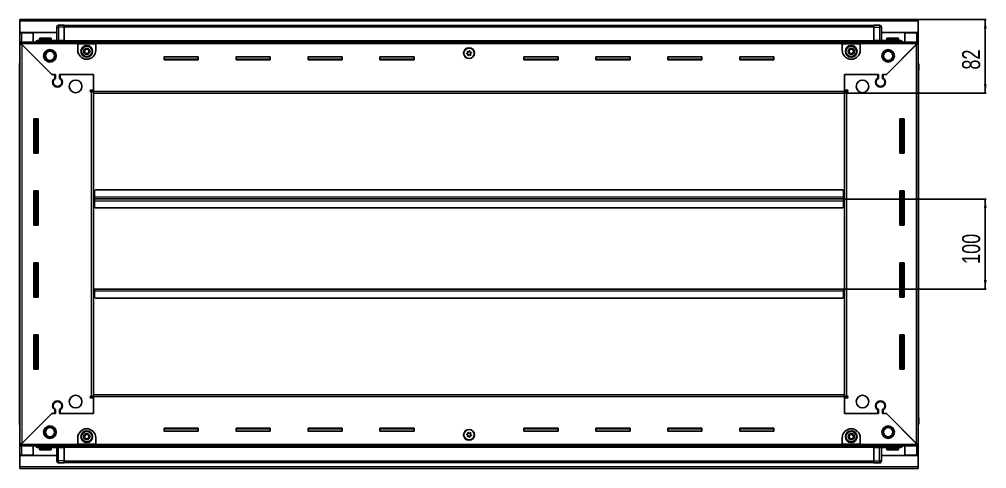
# Model space of a CAD drawing. Header units: millimetres. Extents: x 1415 to 4918, y -265 to 1617.
# Drawn here: x 3842 to 4918, y 927 to 1426 of the extents above; entities that cross this region are included whole.
import ezdxf

# ---------------------------------------------------------------- set-up
doc = ezdxf.new("R2010")
doc.units = ezdxf.units.MM
doc.layers.add('FORMAT', color=7, linetype='Continuous')
doc.styles.add('SLDTEXTSTYLE0', font='TXT', dxfattribs={"width": 0.75})
doc.dimstyles.new('SLDDIMSTYLE0', dxfattribs={"dimtxt": 20, "dimasz": 10, "dimexe": 0, "dimexo": 0.0625, "dimgap": 5, "dimtad": 2, "dimdec": 1, "dimrnd": 1e-09, "dimzin": 12, "dimdsep": 46, "dimtxsty": 'SLDTEXTSTYLE0', "dimsah": 1, "dimcen": 0.09, "dimadec": 0, "dimazin": 3, "dimtfac": 1, "dimtofl": 0, "dimtmove": 0, "dimatfit": 3, "dimfxl": 0, "dimfrac": 2, "dimtolj": 1, "dimtzin": 12, "dimarcsym": 0})

# ---------------------------------------------------------------- blocks, each defined once
blk = doc.blocks.new('_D_6')
at = {"layer": 'FORMAT'}
for p, q in [((4841.7, 1425.8), (4917.2, 1425.8)), ((4916.2, 1425.8), (4916.2, 1343.8)), ((4759.7, 1343.8), (4917.2, 1343.8))]:
    blk.add_line(p, q, dxfattribs=at)
for points in [[(4916.2, 1425.8), (4914.6, 1415.8), (4917.7, 1415.8)], [(4916.2, 1343.8), (4917.7, 1353.8), (4914.6, 1353.8)]]:
    blk.add_solid(points, dxfattribs=at)
at = {"layer": 'FORMAT', "insert": (4890.4, 1370), "char_height": 20, "attachment_point": 1, "rotation": 90, "style": 'SLDTEXTSTYLE0'}
blk.add_mtext('82', dxfattribs=at)
blk = doc.blocks.new('_D_7')
at = {"layer": 'FORMAT'}
for p, q in [((4758.7, 1226.3), (4917.2, 1226.3)), ((4916.2, 1226.3), (4916.2, 1126.3)), ((4758.7, 1126.3), (4917.2, 1126.3))]:
    blk.add_line(p, q, dxfattribs=at)
for points in [[(4916.2, 1226.3), (4914.6, 1216.3), (4917.7, 1216.3)], [(4916.2, 1126.3), (4917.7, 1136.3), (4914.6, 1136.3)]]:
    blk.add_solid(points, dxfattribs=at)
at = {"layer": 'FORMAT', "insert": (4890.4, 1154.2), "char_height": 20, "attachment_point": 1, "rotation": 90, "style": 'SLDTEXTSTYLE0'}
blk.add_mtext('100', dxfattribs=at)

msp = doc.modelspace()

# ---------------------------------------------------------------- linework, layer by layer
at = {"color": 7, "linetype": 'Continuous', "lineweight": 25}
for p, q in [((3842.65, 1423.72), (3842.65, 1425.82)), ((3842.65, 1425.82), (4841.65, 1425.82)), ((3842.65, 1411.32), (3842.65, 1423.72)), ((4841.65, 1425.82), (4841.65, 1423.72)), ((4841.65, 1423.72), (4841.65, 1411.32)), ((3883.65, 1411.32), (3842.65, 1411.32)), ((3842.65, 1410.82), (3842.65, 1411.32)), ((3842.65, 1410.82), (3844.75, 1410.82)), ((3842.65, 1400.57), (3842.65, 1410.82)), ((3844.15, 1410.82), (3844.15, 1411.32)), ((3857.65, 1410.82), (3844.75, 1410.82)), ((3857.65, 1400.57), (3857.65, 1410.82)), ((3883.65, 1402.32), (3883.65, 1417.32)), ((3884.33, 1418.82), (3884.33, 1418.82)), ((3885.65, 1419.32), (3892.15, 1419.32)), ((3885.65, 1419.32), (3892.15, 1419.32)), ((3892.15, 1419.32), (3892.15, 1419.32)), ((3892.15, 1419.32), (3892.15, 1419.32)), ((3892.15, 1419.32), (3892.15, 1417.32)), ((4792.15, 1419.17), (3892.15, 1419.17)), ((3892.15, 1402.32), (3892.15, 1417.32)), ((4792.15, 1419.32), (4792.15, 1419.32)), ((4798.65, 1419.32), (4792.15, 1419.32)), ((4798.65, 1419.32), (4792.15, 1419.32)), ((4792.15, 1419.32), (4792.15, 1417.32)), ((4792.15, 1402.32), (4792.15, 1417.32)), ((4800.65, 1417.32), (4800.65, 1417.32)), ((4800.65, 1402.32), (4800.65, 1417.32)), ((4841.65, 1411.32), (4800.65, 1411.32)), ((4826.65, 1400.57), (4826.65, 1410.82)), ((4826.65, 1410.82), (4839.55, 1410.82)), ((4839.55, 1410.82), (4841.65, 1410.82)), ((4840.15, 1410.82), (4840.15, 1411.32)), ((4841.65, 1410.82), (4841.65, 1411.32)), ((4841.65, 1410.82), (4841.65, 1400.57)), ((3842.65, 1399.07), (3842.65, 1400.57)), ((3842.65, 1400.57), (3843.65, 1400.57)), ((3842.65, 1398.57), (3842.65, 1399.07)), ((3842.65, 1399.07), (3843.65, 1399.07)), ((3842.65, 954.07), (3842.65, 1398.57)), ((3844.15, 1398.57), (3842.65, 1398.57)), ((3843.65, 1399.07), (3843.65, 1400.57)), ((3843.65, 1400.57), (3907.15, 1400.57)), ((3844.25, 1398.47), (3878.15, 1364.57)), ((3863.15, 1402.32), (3892.15, 1402.32)), ((3864.65, 1404.22), (3864.65, 1402.32)), ((3865.45, 1405.02), (3876.85, 1405.02)), ((3877.65, 1402.32), (3877.65, 1404.22)), ((3892.07, 1400.57), (3892.15, 1402.29)), ((3892.15, 1402.32), (3892.15, 1401.82)), ((3892.15, 1401.17), (4792.15, 1401.17)), ((3907.15, 1398.47), (3907.15, 1400.57)), ((3907.15, 1400.57), (3927.15, 1400.57)), ((3907.15, 1399.07), (3927.15, 1399.07)), ((3907.15, 1391.57), (3907.15, 1398.47)), ((3927.15, 1400.57), (4757.15, 1400.57)), ((3927.15, 1400.57), (3927.15, 1398.47)), ((3927.15, 1398.47), (3927.15, 1391.57)), ((4757.15, 1398.47), (4757.15, 1400.57)), ((4757.15, 1400.57), (4777.15, 1400.57)), ((4757.15, 1399.07), (4777.15, 1399.07)), ((4757.15, 1391.57), (4757.15, 1398.47)), ((4777.15, 1400.57), (4777.15, 1398.47)), ((4777.15, 1400.57), (4840.65, 1400.57)), ((4777.15, 1398.47), (4777.15, 1391.57)), ((4821.15, 1402.32), (4792.15, 1402.32)), ((4792.15, 1402.32), (4792.15, 1401.82)), ((4792.15, 1402.29), (4792.22, 1400.57)), ((4806.15, 1364.57), (4840.05, 1398.47)), ((4806.65, 1404.22), (4806.65, 1402.32)), ((4807.45, 1405.02), (4818.85, 1405.02)), ((4819.65, 1402.32), (4819.65, 1404.22)), ((4840.15, 1398.57), (4841.65, 1398.57)), ((4840.65, 1399.07), (4840.65, 1400.57)), ((4840.65, 1400.57), (4841.65, 1400.57)), ((4840.65, 1399.07), (4841.65, 1399.07)), ((4841.65, 1399.07), (4841.65, 1400.57)), ((4841.65, 1399.07), (4841.65, 1398.57)), ((4841.65, 1398.57), (4841.65, 954.07)), ((3878.85, 1363.87), (3844.75, 1397.97)), ((4839.55, 1397.97), (4805.45, 1363.87)), ((4041.15, 1384.32), (4003.15, 1384.32)), ((4003.15, 1384.32), (4003.15, 1380.82)), ((4041.15, 1381.57), (4003.15, 1381.57)), ((4003.15, 1380.82), (4041.15, 1380.82)), ((4041.15, 1380.82), (4041.15, 1384.32)), ((4121.15, 1384.32), (4083.15, 1384.32)), ((4083.15, 1384.32), (4083.15, 1380.82)), ((4121.15, 1381.57), (4083.15, 1381.57)), ((4083.15, 1380.82), (4121.15, 1380.82)), ((4121.15, 1380.82), (4121.15, 1384.32)), ((4201.15, 1384.32), (4163.15, 1384.32)), ((4163.15, 1384.32), (4163.15, 1380.82)), ((4201.15, 1381.57), (4163.15, 1381.57)), ((4163.15, 1380.82), (4201.15, 1380.82)), ((4201.15, 1380.82), (4201.15, 1384.32)), ((4281.15, 1384.32), (4243.15, 1384.32)), ((4243.15, 1384.32), (4243.15, 1380.82)), ((4281.15, 1381.57), (4243.15, 1381.57)), ((4243.15, 1380.82), (4281.15, 1380.82)), ((4281.15, 1380.82), (4281.15, 1384.32)), ((4441.15, 1384.32), (4403.15, 1384.32)), ((4403.15, 1384.32), (4403.15, 1380.82)), ((4441.15, 1381.57), (4403.15, 1381.57)), ((4403.15, 1380.82), (4441.15, 1380.82)), ((4441.15, 1380.82), (4441.15, 1384.32)), ((4521.15, 1384.32), (4483.15, 1384.32)), ((4483.15, 1384.32), (4483.15, 1380.82)), ((4521.15, 1381.57), (4483.15, 1381.57)), ((4483.15, 1380.82), (4521.15, 1380.82)), ((4521.15, 1380.82), (4521.15, 1384.32)), ((4601.15, 1384.32), (4563.15, 1384.32)), ((4563.15, 1384.32), (4563.15, 1380.82)), ((4601.15, 1381.57), (4563.15, 1381.57)), ((4563.15, 1380.82), (4601.15, 1380.82)), ((4601.15, 1380.82), (4601.15, 1384.32)), ((4681.15, 1384.32), (4643.15, 1384.32)), ((4643.15, 1384.32), (4643.15, 1380.82)), ((4681.15, 1381.57), (4643.15, 1381.57)), ((4643.15, 1380.82), (4681.15, 1380.82)), ((4681.15, 1380.82), (4681.15, 1384.32)), ((4841.65, 1377.15), (4841.65, 1377.15)), ((3842.15, 1375.82), (3842.15, 1369.32)), ((3842.15, 1369.32), (3842.15, 1375.82)), ((3842.15, 1369.32), (3842.15, 1369.32)), ((3842.65, 1369.32), (3842.15, 1369.32)), ((3842.3, 1369.32), (3842.3, 983.32)), ((4841.65, 1369.32), (4842.15, 1369.32)), ((4842, 983.32), (4842, 1369.32)), ((4842.15, 1375.82), (4842.15, 1369.32)), ((4842.15, 1369.32), (4842.15, 1375.82)), ((4842.15, 1369.32), (4842.15, 1369.32)), ((4842.15, 1369.32), (4842.15, 1369.32)), ((3878.15, 1364.57), (3882.35, 1364.57)), ((3879.55, 1364.57), (3878.85, 1363.87)), ((3881.65, 1364.57), (3879.55, 1364.57)), ((3881.65, 1364.57), (3881.65, 1360.68)), ((3882.35, 1364.57), (3882.35, 1360.29)), ((3886.95, 1364.57), (3924.65, 1364.57)), ((3886.95, 1360.29), (3886.95, 1364.57)), ((3887.65, 1360.68), (3887.65, 1364.57)), ((3924.65, 1364.57), (3887.65, 1364.57)), ((3924.65, 1347.32), (3924.65, 1364.57)), ((3924.65, 1345.92), (3924.65, 1364.57)), ((4759.65, 1364.57), (4759.65, 1347.32)), ((4796.65, 1364.57), (4759.65, 1364.57)), ((4759.65, 1364.57), (4797.35, 1364.57)), ((4759.65, 1345.92), (4759.65, 1364.57)), ((4796.65, 1364.57), (4796.65, 1360.68)), ((4797.35, 1364.57), (4797.35, 1360.29)), ((4801.95, 1364.57), (4806.15, 1364.57)), ((4801.95, 1360.29), (4801.95, 1364.57)), ((4804.75, 1364.57), (4802.65, 1364.57)), ((4802.65, 1360.68), (4802.65, 1364.57)), ((4805.45, 1363.87), (4804.75, 1364.57)), ((3882.65, 1351.71), (3882.65, 1350.95)), ((3921.8, 1347.32), (3924.65, 1347.32)), ((3922.55, 1345.32), (3921.8, 1345.32)), ((3922.55, 1345.32), (3924.65, 1345.32)), ((3924.65, 1346.32), (3922.65, 1346.32)), ((3922.65, 1346.32), (3922.65, 1345.32)), ((3924.65, 1343.82), (3924.65, 1345.92)), ((4759.65, 1347.32), (4762.5, 1347.32)), ((4761.65, 1346.32), (4759.65, 1346.32)), ((4759.65, 1345.92), (4759.65, 1343.82)), ((4759.65, 1345.32), (4761.75, 1345.32)), ((4761.65, 1345.32), (4761.65, 1346.32)), ((4762.5, 1345.32), (4761.75, 1345.32)), ((4801.65, 1351.71), (4801.65, 1350.95)), ((3924.65, 1008.82), (3924.65, 1343.82)), ((4759.65, 1343.82), (3924.65, 1343.82)), ((4759.65, 1343.82), (4759.65, 1008.82)), ((3863.15, 1315.32), (3858.15, 1315.32)), ((3858.15, 1315.32), (3858.15, 1277.32)), ((3860.3, 1277.32), (3860.3, 1315.32)), ((3862.09, 1277.32), (3862.09, 1315.32)), ((3862.13, 1277.32), (3862.13, 1315.32)), ((3863.15, 1277.32), (3863.15, 1315.32)), ((4821.15, 1315.32), (4821.15, 1277.32)), ((4826.15, 1315.32), (4821.15, 1315.32)), ((4822.17, 1315.32), (4822.17, 1277.32)), ((4822.21, 1315.32), (4822.21, 1277.32)), ((4824, 1315.32), (4824, 1277.32)), ((4826.15, 1277.32), (4826.15, 1315.32)), ((3858.15, 1277.32), (3863.15, 1277.32)), ((4821.15, 1277.32), (4826.15, 1277.32)), ((3863.15, 1235.32), (3858.15, 1235.32)), ((3858.15, 1235.32), (3858.15, 1197.32)), ((3860.3, 1197.32), (3860.3, 1235.32)), ((3862.09, 1197.32), (3862.09, 1235.32)), ((3862.13, 1197.32), (3862.13, 1235.32)), ((3863.15, 1197.32), (3863.15, 1235.32)), ((3925.4, 1226.32), (3924.65, 1226.32)), ((3925.65, 1229.17), (3925.4, 1229.17)), ((3925.4, 1229.17), (3925.4, 1226.32)), ((3925.4, 1226.32), (3925.4, 1223.47)), ((3926.65, 1236.32), (3925.65, 1235.32)), ((3925.65, 1235.32), (3925.65, 1228.42)), ((3925.65, 1226.32), (3925.65, 1228.42)), ((4758.65, 1226.32), (3925.65, 1226.32)), ((3925.65, 1224.22), (3925.65, 1226.32)), ((4757.65, 1236.32), (3926.65, 1236.32)), ((4758.65, 1235.32), (4757.65, 1236.32)), ((4758.65, 1228.42), (4758.65, 1235.32)), ((4758.9, 1229.17), (4758.65, 1229.17)), ((4758.65, 1228.42), (4758.65, 1226.32)), ((4758.65, 1226.32), (4758.65, 1224.22)), ((4758.9, 1226.32), (4758.9, 1229.17)), ((4759.65, 1226.32), (4758.9, 1226.32)), ((4758.9, 1223.47), (4758.9, 1226.32)), ((4821.15, 1235.32), (4821.15, 1197.32)), ((4826.15, 1235.32), (4821.15, 1235.32)), ((4822.17, 1235.32), (4822.17, 1197.32)), ((4822.21, 1235.32), (4822.21, 1197.32)), ((4824, 1235.32), (4824, 1197.32)), ((4826.15, 1197.32), (4826.15, 1235.32)), ((3925.4, 1223.47), (3925.65, 1223.47)), ((3925.65, 1224.22), (3925.65, 1217.32)), ((3925.65, 1217.32), (3926.65, 1216.32)), ((3926.65, 1216.32), (4757.65, 1216.32)), ((4757.65, 1216.32), (4758.65, 1217.32)), ((4758.65, 1217.32), (4758.65, 1224.22)), ((4758.65, 1223.47), (4758.9, 1223.47)), ((3858.15, 1197.32), (3863.15, 1197.32)), ((4821.15, 1197.32), (4826.15, 1197.32)), ((3863.15, 1155.32), (3858.15, 1155.32)), ((3858.15, 1155.32), (3858.15, 1117.32)), ((3860.3, 1117.32), (3860.3, 1155.32)), ((3862.09, 1117.32), (3862.09, 1155.32)), ((3862.13, 1117.32), (3862.13, 1155.32)), ((3863.15, 1117.32), (3863.15, 1155.32)), ((4821.15, 1155.32), (4821.15, 1117.32)), ((4826.15, 1155.32), (4821.15, 1155.32)), ((4822.17, 1155.32), (4822.17, 1117.32)), ((4822.21, 1155.32), (4822.21, 1117.32)), ((4824, 1155.32), (4824, 1117.32)), ((4826.15, 1117.32), (4826.15, 1155.32)), ((3924.65, 1126.32), (3925.4, 1126.32)), ((3925.4, 1126.32), (3925.4, 1123.47)), ((3925.4, 1123.47), (3925.65, 1123.47)), ((3925.65, 1124.22), (3925.65, 1126.32)), ((3925.65, 1126.32), (4758.65, 1126.32)), ((3925.65, 1124.22), (3925.65, 1117.32)), ((4758.65, 1126.32), (4758.65, 1124.22)), ((4758.65, 1117.32), (4758.65, 1124.22)), ((4758.65, 1123.47), (4758.9, 1123.47)), ((4758.9, 1123.47), (4758.9, 1126.32)), ((4758.9, 1126.32), (4759.65, 1126.32)), ((3858.15, 1117.32), (3863.15, 1117.32)), ((3925.65, 1117.32), (3926.65, 1116.32)), ((3926.65, 1116.32), (4757.65, 1116.32)), ((4757.65, 1116.32), (4758.65, 1117.32)), ((4821.15, 1117.32), (4826.15, 1117.32)), ((3863.15, 1075.32), (3858.15, 1075.32)), ((3858.15, 1075.32), (3858.15, 1037.32)), ((3860.3, 1037.32), (3860.3, 1075.32)), ((3862.09, 1037.32), (3862.09, 1075.32)), ((3862.13, 1037.32), (3862.13, 1075.32)), ((3863.15, 1037.32), (3863.15, 1075.32)), ((4821.15, 1075.32), (4821.15, 1037.32)), ((4826.15, 1075.32), (4821.15, 1075.32)), ((4822.17, 1075.32), (4822.17, 1037.32)), ((4822.21, 1075.32), (4822.21, 1037.32)), ((4824, 1075.32), (4824, 1037.32)), ((4826.15, 1037.32), (4826.15, 1075.32)), ((3858.15, 1037.32), (3863.15, 1037.32)), ((4821.15, 1037.32), (4826.15, 1037.32)), ((3882.65, 1001.7), (3882.65, 1000.94)), ((3921.8, 1007.32), (3922.55, 1007.32)), ((3924.65, 1005.32), (3921.8, 1005.32)), ((3924.65, 1007.32), (3922.55, 1007.32)), ((3922.65, 1007.32), (3922.65, 1006.32)), ((3922.65, 1006.32), (3924.65, 1006.32)), ((3924.65, 1006.72), (3924.65, 1008.82)), ((3924.65, 1008.82), (4759.65, 1008.82)), ((3924.65, 1006.72), (3924.65, 988.07)), ((3924.65, 988.07), (3924.65, 1005.32)), ((4759.65, 1008.82), (4759.65, 1006.72)), ((4761.75, 1007.32), (4759.65, 1007.32)), ((4759.65, 1006.72), (4759.65, 988.07)), ((4759.65, 1006.32), (4761.65, 1006.32)), ((4759.65, 1005.32), (4759.65, 988.07)), ((4762.5, 1005.32), (4759.65, 1005.32)), ((4761.65, 1006.32), (4761.65, 1007.32)), ((4761.75, 1007.32), (4762.5, 1007.32)), ((4801.65, 1001.7), (4801.65, 1000.94)), ((3881.65, 991.96), (3881.65, 988.07)), ((3882.35, 992.36), (3882.35, 988.07)), ((3886.95, 988.07), (3886.95, 992.36)), ((3887.65, 988.07), (3887.65, 991.96)), ((4796.65, 991.96), (4796.65, 988.07)), ((4797.35, 992.36), (4797.35, 988.07)), ((4801.95, 988.07), (4801.95, 992.36)), ((4802.65, 988.07), (4802.65, 991.96)), ((3842.15, 983.32), (3842.15, 983.32)), ((3842.15, 976.82), (3842.15, 983.32)), ((3842.15, 983.32), (3842.15, 983.32)), ((3842.15, 983.32), (3842.15, 976.82)), ((3842.65, 983.32), (3842.15, 983.32)), ((3878.15, 988.07), (3844.25, 954.17)), ((3844.75, 954.67), (3878.85, 988.77)), ((3882.35, 988.07), (3878.15, 988.07)), ((3878.85, 988.77), (3879.55, 988.07)), ((3879.55, 988.07), (3881.65, 988.07)), ((3924.65, 988.07), (3886.95, 988.07)), ((3887.65, 988.07), (3924.65, 988.07)), ((4759.65, 988.07), (4796.65, 988.07)), ((4797.35, 988.07), (4759.65, 988.07)), ((4806.15, 988.07), (4801.95, 988.07)), ((4802.65, 988.07), (4804.75, 988.07)), ((4804.75, 988.07), (4805.45, 988.77)), ((4805.45, 988.77), (4839.55, 954.67)), ((4840.05, 954.17), (4806.15, 988.07)), ((4841.65, 983.32), (4842.15, 983.32)), ((4842.15, 983.32), (4842.15, 983.32)), ((4842.15, 976.82), (4842.15, 983.32)), ((4842.15, 983.32), (4842.15, 976.82)), ((3842.65, 975.5), (3842.65, 975.5)), ((4041.15, 971.82), (4003.15, 971.82)), ((4003.15, 971.82), (4003.15, 968.32)), ((4003.15, 971.07), (4041.15, 971.07)), ((4003.15, 968.32), (4041.15, 968.32)), ((4041.15, 968.32), (4041.15, 971.82)), ((4121.15, 971.82), (4083.15, 971.82)), ((4083.15, 971.82), (4083.15, 968.32)), ((4083.15, 971.07), (4121.15, 971.07)), ((4083.15, 968.32), (4121.15, 968.32)), ((4121.15, 968.32), (4121.15, 971.82)), ((4201.15, 971.82), (4163.15, 971.82)), ((4163.15, 971.82), (4163.15, 968.32)), ((4163.15, 971.07), (4201.15, 971.07)), ((4163.15, 968.32), (4201.15, 968.32)), ((4201.15, 968.32), (4201.15, 971.82)), ((4281.15, 971.82), (4243.15, 971.82)), ((4243.15, 971.82), (4243.15, 968.32)), ((4243.15, 971.07), (4281.15, 971.07)), ((4243.15, 968.32), (4281.15, 968.32)), ((4281.15, 968.32), (4281.15, 971.82)), ((4441.15, 971.82), (4403.15, 971.82)), ((4403.15, 971.82), (4403.15, 968.32)), ((4403.15, 971.07), (4441.15, 971.07)), ((4403.15, 968.32), (4441.15, 968.32)), ((4441.15, 968.32), (4441.15, 971.82)), ((4521.15, 971.82), (4483.15, 971.82)), ((4483.15, 971.82), (4483.15, 968.32)), ((4483.15, 971.07), (4521.15, 971.07)), ((4483.15, 968.32), (4521.15, 968.32)), ((4521.15, 968.32), (4521.15, 971.82)), ((4601.15, 971.82), (4563.15, 971.82)), ((4563.15, 971.82), (4563.15, 968.32)), ((4563.15, 971.07), (4601.15, 971.07)), ((4563.15, 968.32), (4601.15, 968.32)), ((4601.15, 968.32), (4601.15, 971.82)), ((4681.15, 971.82), (4643.15, 971.82)), ((4643.15, 971.82), (4643.15, 968.32)), ((4643.15, 971.07), (4681.15, 971.07)), ((4643.15, 968.32), (4681.15, 968.32)), ((4681.15, 968.32), (4681.15, 971.82)), ((3907.15, 954.17), (3907.15, 961.07)), ((3927.15, 961.07), (3927.15, 954.17)), ((4757.15, 954.17), (4757.15, 961.07)), ((4777.15, 961.07), (4777.15, 954.17)), ((3842.65, 953.57), (3842.65, 954.07)), ((3844.15, 954.07), (3842.65, 954.07)), ((3842.65, 953.57), (3842.65, 952.07)), ((3843.65, 953.57), (3842.65, 953.57)), ((3842.65, 941.82), (3842.65, 952.07)), ((3843.65, 952.07), (3842.65, 952.07)), ((3843.65, 953.57), (3843.65, 952.07)), ((3907.15, 952.07), (3843.65, 952.07)), ((3857.65, 941.82), (3857.65, 952.07)), ((3863.15, 950.32), (3892.15, 950.32)), ((3864.65, 950.32), (3864.65, 948.42)), ((3869.22, 947.62), (3865.45, 947.62)), ((3876.85, 947.62), (3869.22, 947.62)), ((3877.65, 948.42), (3877.65, 950.32)), ((3883.65, 950.32), (3883.65, 935.32)), ((3892.15, 950.36), (3892.07, 952.07)), ((4792.15, 951.47), (3892.15, 951.47)), ((3892.15, 950.32), (3892.15, 950.82)), ((3892.15, 950.32), (3892.15, 935.32)), ((3907.15, 952.07), (3907.15, 954.17)), ((3927.15, 953.57), (3907.15, 953.57)), ((3927.15, 952.07), (3907.15, 952.07)), ((3927.15, 954.17), (3927.15, 952.07)), ((4757.15, 952.07), (3927.15, 952.07)), ((4757.15, 952.07), (4757.15, 954.17)), ((4777.15, 953.57), (4757.15, 953.57)), ((4777.15, 952.07), (4757.15, 952.07)), ((4777.15, 954.17), (4777.15, 952.07)), ((4840.65, 952.07), (4777.15, 952.07)), ((4792.22, 952.07), (4792.15, 950.36)), ((4792.15, 950.32), (4792.15, 950.82)), ((4821.15, 950.32), (4792.15, 950.32)), ((4792.15, 950.32), (4792.15, 935.32)), ((4800.65, 950.32), (4800.65, 935.32)), ((4806.65, 950.32), (4806.65, 948.42)), ((4814.44, 947.62), (4807.45, 947.62)), ((4818.85, 947.62), (4814.44, 947.62)), ((4819.65, 948.42), (4819.65, 950.32)), ((4826.65, 941.82), (4826.65, 952.07)), ((4840.15, 954.07), (4841.65, 954.07)), ((4840.65, 953.57), (4840.65, 952.07)), ((4841.65, 953.57), (4840.65, 953.57)), ((4841.65, 952.07), (4840.65, 952.07)), ((4841.65, 954.07), (4841.65, 953.57)), ((4841.65, 953.57), (4841.65, 952.07)), ((4841.65, 952.07), (4841.65, 941.82)), ((3844.75, 941.82), (3842.65, 941.82)), ((3842.65, 941.32), (3842.65, 941.82)), ((3842.65, 928.92), (3842.65, 941.32)), ((3842.65, 941.32), (3883.65, 941.32)), ((3844.15, 941.32), (3844.15, 941.82)), ((3844.75, 941.82), (3857.65, 941.82)), ((4800.65, 941.32), (4841.65, 941.32)), ((4839.55, 941.82), (4826.65, 941.82)), ((4841.65, 941.82), (4839.55, 941.82)), ((4840.15, 941.32), (4840.15, 941.82)), ((4841.65, 941.32), (4841.65, 941.82)), ((4841.65, 941.32), (4841.65, 928.92)), ((3842.65, 926.82), (3842.65, 928.92)), ((4841.65, 926.82), (3842.65, 926.82)), ((3883.65, 935.32), (3883.65, 935.32)), ((3885.65, 933.32), (3892.15, 933.32)), ((3885.65, 933.32), (3892.15, 933.32)), ((3892.15, 933.32), (3892.15, 935.32)), ((3892.15, 933.47), (4792.15, 933.47)), ((3892.15, 933.32), (3892.15, 933.32)), ((4792.15, 933.32), (4792.15, 935.32)), ((4792.15, 933.32), (4792.15, 933.32)), ((4798.65, 933.32), (4792.15, 933.32)), ((4792.15, 933.32), (4792.15, 933.32)), ((4798.65, 933.32), (4792.15, 933.32)), ((4799.97, 933.82), (4799.97, 933.82)), ((4841.65, 928.92), (4841.65, 926.82))]:
    msp.add_line(p, q, dxfattribs=at)
at = {"color": 8, "linetype": 'Continuous', "lineweight": 18}
for p, q in [((4841.65, 1423.72), (3842.65, 1423.72)), ((3844.75, 1410.82), (3844.75, 1411.32)), ((3844.75, 1400.57), (3844.75, 1410.82)), ((3883.65, 1417.32), (3885.65, 1417.32)), ((3885.65, 1419.32), (3885.65, 1417.32)), ((3885.65, 1417.32), (3885.65, 1402.32)), ((3892.15, 1417.32), (3885.65, 1417.32)), ((4792.15, 1417.17), (3892.15, 1417.17)), ((4792.15, 1417.32), (4798.65, 1417.32)), ((4798.65, 1419.32), (4798.65, 1417.32)), ((4800.65, 1417.32), (4798.65, 1417.32)), ((4798.65, 1417.32), (4798.65, 1402.32)), ((4839.55, 1411.32), (4839.55, 1410.82)), ((4839.55, 1410.82), (4839.55, 1400.57)), ((3907.15, 1398.47), (3844.25, 1398.47)), ((3864.65, 1404.22), (3877.65, 1404.22)), ((4792.15, 1401.82), (3892.15, 1401.82)), ((4792.15, 1400.59), (3892.15, 1400.59)), ((3907.15, 1398.47), (3927.15, 1398.47)), ((4757.15, 1398.47), (3927.15, 1398.47)), ((4757.15, 1398.47), (4777.15, 1398.47)), ((4840.05, 1398.47), (4777.15, 1398.47)), ((4806.65, 1404.22), (4819.65, 1404.22)), ((3844.75, 1397.97), (3844.75, 954.67)), ((4839.55, 954.67), (4839.55, 1397.97)), ((3842.65, 1375.82), (3842.15, 1375.82)), ((4841.65, 1375.82), (4842.15, 1375.82)), ((3922.55, 1007.32), (3922.55, 1345.32)), ((3924.65, 1345.92), (4759.65, 1345.92)), ((4761.75, 1345.32), (4761.75, 1007.32)), ((3859.65, 1315.32), (3859.65, 1277.32)), ((3860.89, 1315.32), (3860.89, 1277.32)), ((4823.41, 1277.32), (4823.41, 1315.32)), ((4824.65, 1277.32), (4824.65, 1315.32)), ((3859.65, 1235.32), (3859.65, 1197.32)), ((3860.89, 1235.32), (3860.89, 1197.32)), ((4758.65, 1228.42), (3925.65, 1228.42)), ((4823.41, 1197.32), (4823.41, 1235.32)), ((4824.65, 1197.32), (4824.65, 1235.32)), ((3925.65, 1224.22), (4758.65, 1224.22)), ((3859.65, 1155.32), (3859.65, 1117.32)), ((3860.89, 1155.32), (3860.89, 1117.32)), ((4823.41, 1117.32), (4823.41, 1155.32)), ((4824.65, 1117.32), (4824.65, 1155.32)), ((3925.65, 1124.22), (4758.65, 1124.22)), ((3859.65, 1075.32), (3859.65, 1037.32)), ((3860.89, 1075.32), (3860.89, 1037.32)), ((4823.41, 1037.32), (4823.41, 1075.32)), ((4824.65, 1037.32), (4824.65, 1075.32)), ((4759.65, 1006.72), (3924.65, 1006.72)), ((3842.65, 976.82), (3842.15, 976.82)), ((4841.65, 976.82), (4842.15, 976.82)), ((3844.25, 954.17), (3907.15, 954.17)), ((3844.75, 941.82), (3844.75, 952.07)), ((3868.95, 948.42), (3864.65, 948.42)), ((3877.65, 948.42), (3868.95, 948.42)), ((3885.65, 935.32), (3885.65, 950.32)), ((3892.15, 952.06), (4792.15, 952.06)), ((3892.15, 950.82), (4792.15, 950.82)), ((3927.15, 954.17), (3907.15, 954.17)), ((3927.15, 954.17), (4757.15, 954.17)), ((4777.15, 954.17), (4757.15, 954.17)), ((4777.15, 954.17), (4840.05, 954.17)), ((4798.65, 935.32), (4798.65, 950.32)), ((4814.62, 948.42), (4806.65, 948.42)), ((4819.65, 948.42), (4814.62, 948.42)), ((4839.55, 952.07), (4839.55, 941.82)), ((3844.75, 941.32), (3844.75, 941.82)), ((4839.55, 941.82), (4839.55, 941.32)), ((4841.65, 928.92), (3842.65, 928.92)), ((3883.65, 935.32), (3885.65, 935.32)), ((3885.65, 933.32), (3885.65, 935.32)), ((3892.15, 935.32), (3885.65, 935.32)), ((3892.15, 935.47), (4792.15, 935.47)), ((4792.15, 935.32), (4798.65, 935.32)), ((4800.65, 935.32), (4798.65, 935.32)), ((4798.65, 933.32), (4798.65, 935.32))]:
    msp.add_line(p, q, dxfattribs=at)
at = {"color": 7, "linetype": 'Continuous', "lineweight": 25, "flags": 128}
msp.add_lwpolyline([(4800.5, 1418.08), (4800.61, 1417.71), (4800.65, 1417.32)], dxfattribs=at)
at = {"color": 7, "linetype": 'Continuous', "lineweight": 25}
for centre, radius in [((3876.15, 1385.32), 7), ((3876.15, 1385.32), 6.02), ((3876.15, 1385.32), 5.1), ((3917.15, 1390.32), 6.5), ((3917.15, 1390.32), 3.46), ((4342.15, 1388.32), 6), ((4342.15, 1388.17), 5.79), ((4342.15, 1388.17), 1.85), ((4767.15, 1390.32), 6.5), ((4767.15, 1390.32), 3.46), ((4808.15, 1385.32), 7), ((4808.15, 1385.32), 6.03), ((4808.15, 1385.32), 5.1), ((3904.65, 1351.32), 7), ((4779.65, 1351.32), 7), ((3904.65, 1001.32), 7), ((4779.65, 1001.32), 7), ((3876.15, 967.32), 7), ((3876.15, 967.32), 6.03), ((3876.15, 967.32), 5.1), ((3917.15, 962.32), 6.5), ((4342.15, 964.32), 6), ((4342.15, 964.47), 5.79), ((4767.15, 962.32), 6.5), ((4808.15, 967.32), 7), ((4808.15, 967.32), 6.03), ((4808.15, 967.32), 5.1), ((3917.15, 962.32), 3.46), ((4342.15, 964.47), 1.85), ((4767.15, 962.32), 3.46)]:
    msp.add_circle(centre, radius, dxfattribs=at)
at = {"color": 8, "linetype": 'Continuous', "lineweight": 18}
for centre in [(3917.15, 1390.32), (4767.15, 1390.32), (3917.15, 962.32), (4767.15, 962.32)]:
    msp.add_circle(centre, 5.7, dxfattribs=at)
at = {"color": 7, "linetype": 'Continuous', "lineweight": 25}
for centre, radius, start, end in [((3885.65, 1417.32), 2, 90, 180), ((4798.65, 1417.32), 2, 0, 90), ((3865.45, 1404.22), 0.8, 90, 180), ((3876.85, 1404.22), 0.8, 0, 90), ((3883.45, 1402.52), 0.2, 270, 0), ((4800.85, 1402.52), 0.2, 180, 270), ((4807.45, 1404.22), 0.8, 90, 180), ((4818.85, 1404.22), 0.8, 0, 90), ((3917.15, 1391.57), 10, 180, 270), ((3917.15, 1390.32), 2.5, 134.01559, 194.01559), ((3917.15, 1390.32), 2.5, 194.01559, 254.01559), ((3917.15, 1390.32), 2.5, 74.01559, 134.01559), ((3917.15, 1390.32), 2.5, 254.01559, 314.01559), ((3917.15, 1391.57), 10, 270, 0), ((3917.15, 1390.32), 2.5, 14.01559, 74.01559), ((3917.15, 1390.32), 2.5, 314.01559, 14.01559), ((4767.15, 1391.57), 10, 180, 270), ((4767.15, 1390.32), 2.5, 160.11158, 220.11158), ((4767.15, 1390.32), 2.5, 100.11158, 160.11158), ((4767.15, 1390.32), 2.5, 220.11158, 280.11158), ((4767.15, 1390.32), 2.5, 40.11158, 100.11158), ((4767.15, 1391.57), 10, 270, 0), ((4767.15, 1390.32), 2.5, 280.11158, 340.11158), ((4767.15, 1390.32), 2.5, 340.11158, 40.11158), ((3844.15, 1375.82), 2, 138.57492, 180), ((3844.15, 1375.82), 2, 138.59038, 180), ((4840.15, 1375.82), 2, 0, 41.39416), ((3884.65, 1356.07), 5.5, 123.05573, 56.94427), ((3884.65, 1356.07), 4.8, 118.63099, 61.36901), ((4799.65, 1356.07), 5.5, 123.05573, 56.94427), ((4799.65, 1356.07), 4.8, 118.63099, 61.36901), ((3921.8, 1346.32), 1, 90, 270), ((4762.5, 1346.32), 1, 270, 90), ((3884.65, 996.57), 5.5, 303.05573, 236.94427), ((3884.65, 996.57), 4.8, 298.63099, 241.36901), ((3921.8, 1006.32), 1, 90, 270), ((4762.5, 1006.32), 1, 270, 90), ((4799.65, 996.57), 5.5, 303.05573, 236.94427), ((4799.65, 996.57), 4.8, 298.63099, 241.36901), ((3844.15, 976.82), 2, 180, 221.39416), ((3917.15, 961.07), 10, 90, 180), ((3917.15, 961.07), 10, 0, 90), ((4767.15, 961.07), 10, 90, 180), ((4767.15, 961.07), 10, 0, 90), ((4840.15, 976.82), 2, 318.57492, 0), ((4840.15, 976.82), 2, 318.59038, 0), ((3917.15, 962.32), 2.5, 127.47401, 187.47401), ((3917.15, 962.32), 2.5, 187.47401, 247.47401), ((3917.15, 962.32), 2.5, 67.47401, 127.47401), ((3917.15, 962.32), 2.5, 247.47401, 307.47401), ((3917.15, 962.32), 2.5, 7.47401, 67.47401), ((3917.15, 962.32), 2.5, 307.47401, 7.47401), ((4767.15, 962.32), 2.5, 147.04236, 207.04236), ((4767.15, 962.32), 2.5, 207.04236, 267.04236), ((4767.15, 962.32), 2.5, 87.04236, 147.04236), ((4767.15, 962.32), 2.5, 267.04236, 327.04236), ((4767.15, 962.32), 2.5, 27.04236, 87.04236), ((4767.15, 962.32), 2.5, 327.04236, 27.04236), ((3865.45, 948.42), 0.8, 180, 270), ((3876.85, 948.42), 0.8, 270, 0), ((3883.45, 950.12), 0.2, 0, 90), ((4800.85, 950.12), 0.2, 90, 180), ((4807.45, 948.42), 0.8, 180, 270), ((4818.85, 948.42), 0.8, 270, 0), ((3885.65, 935.32), 2, 180, 270), ((3885.65, 935.32), 2, 180, 270), ((4798.65, 935.32), 2, 270, 0), ((4798.65, 935.32), 2, 270, 311.40962)]:
    msp.add_arc(centre, radius, start, end, dxfattribs=at)
for points, knots in [([(3842.65, 1398.57), (3842.68, 1398.53), (3842.73, 1398.44), (3843.12, 1398.3), (3843.68, 1398.17), (3844.26, 1398.06), (3844.62, 1398), (3844.75, 1397.97)], [0, 0, 0, 0, 0.2302553, 0.4485219, 0.6667858, 0.8850496, 1, 1, 1, 1]), ([(3844.25, 1398.47), (3844.2, 1398.73), (3844.11, 1399.22), (3843.98, 1399.86), (3843.85, 1400.33), (3843.74, 1400.55), (3843.67, 1400.57), (3843.65, 1400.57)], [0, 0, 0, 0, 0.23025534, 0.4485219, 0.6667858, 0.88504963, 1, 1, 1, 1]), ([(3859.93, 1400.57), (3860.05, 1400.77), (3860.44, 1401.42), (3861.6, 1402.13), (3862.63, 1402.26), (3863.15, 1402.32)], [0, 0, 0, 0, 0.1822499, 0.5911249, 1, 1, 1, 1]), ([(3892.15, 1402.32), (3892.15, 1402.29), (3892.15, 1402.21), (3892.15, 1401.59), (3892.15, 1401.03), (3892.15, 1400.66), (3892.15, 1400.65)], [0, 0, 0, 0, 0.3302662, 0.66053239, 0.99079859, 1, 1, 1, 1]), ([(4792.15, 1402.32), (4792.15, 1402.29), (4792.15, 1402.21), (4792.15, 1401.59), (4792.15, 1401.03), (4792.15, 1400.66), (4792.15, 1400.65)], [0, 0, 0, 0, 0.3302662, 0.6605324, 0.9907986, 1, 1, 1, 1]), ([(4824.36, 1400.57), (4824.25, 1400.77), (4823.86, 1401.42), (4822.7, 1402.13), (4821.67, 1402.26), (4821.15, 1402.32)], [0, 0, 0, 0, 0.1822499, 0.5911249, 1, 1, 1, 1]), ([(4839.55, 1397.97), (4839.8, 1398.02), (4840.3, 1398.11), (4840.94, 1398.24), (4841.4, 1398.37), (4841.62, 1398.48), (4841.64, 1398.55), (4841.65, 1398.57)], [0, 0, 0, 0, 0.23025534, 0.4485219, 0.6667858, 0.88504963, 1, 1, 1, 1]), ([(4840.65, 1400.57), (4840.6, 1400.55), (4840.51, 1400.49), (4840.38, 1400.1), (4840.25, 1399.54), (4840.14, 1398.96), (4840.07, 1398.6), (4840.05, 1398.47)], [0, 0, 0, 0, 0.2302553, 0.4485219, 0.6667858, 0.8850496, 1, 1, 1, 1]), ([(3914.37, 1391.12), (3914.75, 1391.48), (3915.44, 1392.15), (3916.13, 1392.81), (3916.45, 1393.12)], [0, 0, 0, 0, 0.5346859, 1, 1, 1, 1]), ([(3915.07, 1388.32), (3914.99, 1388.65), (3914.79, 1389.45), (3914.55, 1390.42), (3914.4, 1391), (3914.37, 1391.12)], [0, 0, 0, 0, 0.3629006, 0.8668753, 1, 1, 1, 1]), ([(3917.85, 1387.52), (3917.35, 1387.66), (3916.43, 1387.93), (3915.5, 1388.19), (3915.07, 1388.32)], [0, 0, 0, 0, 0.5346859, 1, 1, 1, 1]), ([(3916.45, 1393.12), (3916.95, 1392.98), (3917.87, 1392.72), (3918.8, 1392.45), (3919.23, 1392.33)], [0, 0, 0, 0, 0.5346859, 1, 1, 1, 1]), ([(3919.92, 1389.53), (3919.55, 1389.17), (3918.86, 1388.5), (3918.17, 1387.83), (3917.85, 1387.52)], [0, 0, 0, 0, 0.5346859, 1, 1, 1, 1]), ([(3919.23, 1392.33), (3919.26, 1392.21), (3919.4, 1391.63), (3919.64, 1390.66), (3919.84, 1389.86), (3919.92, 1389.53)], [0, 0, 0, 0, 0.1331247, 0.6370994, 1, 1, 1, 1]), ([(4340.26, 1390.24), (4340.26, 1390.23), (4340.24, 1390.21), (4340.23, 1390.15), (4340.24, 1390.01), (4340.34, 1389.64), (4340.48, 1389.11), (4340.31, 1388.5), (4339.95, 1388.13), (4339.65, 1387.88), (4339.47, 1387.72), (4339.42, 1387.64), (4339.41, 1387.6), (4339.41, 1387.57), (4339.43, 1387.54), (4339.48, 1387.49), (4339.73, 1387.39), (4340.2, 1387.29), (4340.84, 1386.98), (4341.09, 1386.31), (4341.15, 1385.84), (4341.22, 1385.58), (4341.26, 1385.53), (4341.29, 1385.51), (4341.32, 1385.5), (4341.36, 1385.51), (4341.39, 1385.52), (4341.46, 1385.57), (4341.63, 1385.72), (4341.9, 1385.99), (4342.31, 1386.31), (4342.93, 1386.42), (4343.44, 1386.23), (4343.81, 1386.1), (4343.95, 1386.07), (4344.01, 1386.09), (4344.04, 1386.1), (4344.06, 1386.13), (4344.07, 1386.19), (4344.06, 1386.34), (4343.96, 1386.71), (4343.82, 1387.23), (4343.99, 1387.84), (4344.35, 1388.21), (4344.65, 1388.46), (4344.83, 1388.63), (4344.88, 1388.71), (4344.89, 1388.75), (4344.88, 1388.78), (4344.87, 1388.81), (4344.82, 1388.85), (4344.57, 1388.95), (4344.1, 1389.06), (4343.46, 1389.37), (4343.21, 1390.03), (4343.15, 1390.51), (4343.08, 1390.76), (4343.04, 1390.82), (4343.01, 1390.84), (4342.98, 1390.85), (4342.94, 1390.84), (4342.9, 1390.82), (4342.84, 1390.78), (4342.67, 1390.63), (4342.4, 1390.36), (4341.99, 1390.04), (4341.37, 1389.93), (4340.86, 1390.11), (4340.49, 1390.25), (4340.35, 1390.27), (4340.29, 1390.26), (4340.27, 1390.25), (4340.26, 1390.24)], [0, 0, 0, 0, 0.0020087, 0.00442, 0.0093647, 0.0255282, 0.0677053, 0.0957862, 0.1246456, 0.1503415, 0.1605194, 0.1633943, 0.1656965, 0.1672448, 0.1688741, 0.1707699, 0.1786058, 0.2119941, 0.2499945, 0.2879948, 0.3213831, 0.329219, 0.3311148, 0.3327441, 0.3342924, 0.3362166, 0.3385353, 0.3413178, 0.349662, 0.3753578, 0.4042173, 0.4322982, 0.4744753, 0.4906388, 0.4966691, 0.49844, 0.5, 0.5020087, 0.50442, 0.5093647, 0.5255282, 0.5677053, 0.5957862, 0.6246456, 0.6503415, 0.6605194, 0.6633943, 0.6656965, 0.6672448, 0.6688741, 0.6707699, 0.6786058, 0.7119941, 0.7499945, 0.7879948, 0.8213831, 0.829219, 0.8311148, 0.8327441, 0.8342924, 0.8362166, 0.8385353, 0.8413178, 0.849662, 0.8753578, 0.9042173, 0.9322982, 0.9744753, 0.9906388, 0.9966691, 0.99844, 1, 1, 1, 1]), ([(4764.31, 1389.82), (4764.35, 1389.93), (4764.55, 1390.5), (4764.89, 1391.43), (4765.17, 1392.21), (4765.29, 1392.53)], [0, 0, 0, 0, 0.13312467, 0.63709944, 1, 1, 1, 1]), ([(4766.17, 1387.61), (4765.84, 1388), (4765.21, 1388.74), (4764.6, 1389.48), (4764.31, 1389.82)], [0, 0, 0, 0, 0.5346859, 1, 1, 1, 1]), ([(4765.29, 1392.53), (4765.8, 1392.62), (4766.75, 1392.79), (4767.69, 1392.96), (4768.13, 1393.04)], [0, 0, 0, 0, 0.5346859, 1, 1, 1, 1]), ([(4769.01, 1388.12), (4768.5, 1388.03), (4767.55, 1387.86), (4766.61, 1387.69), (4766.17, 1387.61)], [0, 0, 0, 0, 0.5346859, 1, 1, 1, 1]), ([(4768.13, 1393.04), (4768.46, 1392.64), (4769.09, 1391.91), (4769.7, 1391.17), (4769.99, 1390.83)], [0, 0, 0, 0, 0.5346859, 1, 1, 1, 1]), ([(4769.99, 1390.83), (4769.87, 1390.51), (4769.59, 1389.73), (4769.26, 1388.8), (4769.05, 1388.23), (4769.01, 1388.12)], [0, 0, 0, 0, 0.3629006, 0.8668753, 1, 1, 1, 1]), ([(3914.48, 963.43), (3914.58, 963.51), (3915.06, 963.87), (3915.85, 964.48), (3916.5, 964.98), (3916.77, 965.19)], [0, 0, 0, 0, 0.13312467, 0.63709944, 1, 1, 1, 1]), ([(3914.86, 960.57), (3914.79, 961.08), (3914.67, 962.03), (3914.54, 962.99), (3914.48, 963.43)], [0, 0, 0, 0, 0.53468586, 1, 1, 1, 1]), ([(3917.53, 959.46), (3917.05, 959.66), (3916.16, 960.03), (3915.27, 960.4), (3914.86, 960.57)], [0, 0, 0, 0, 0.5346859, 1, 1, 1, 1]), ([(3916.77, 965.19), (3917.25, 964.99), (3918.14, 964.62), (3919.03, 964.25), (3919.44, 964.08)], [0, 0, 0, 0, 0.5346859, 1, 1, 1, 1]), ([(3919.82, 961.22), (3919.54, 961.01), (3918.89, 960.51), (3918.1, 959.9), (3917.62, 959.54), (3917.53, 959.46)], [0, 0, 0, 0, 0.36290056, 0.86687533, 1, 1, 1, 1]), ([(3919.44, 964.08), (3919.51, 963.57), (3919.63, 962.61), (3919.76, 961.66), (3919.82, 961.22)], [0, 0, 0, 0, 0.5346859, 1, 1, 1, 1]), ([(4340.26, 962.4), (4340.28, 962.4), (4340.3, 962.38), (4340.36, 962.38), (4340.5, 962.4), (4340.86, 962.54), (4341.37, 962.72), (4341.99, 962.61), (4342.4, 962.29), (4342.67, 962.01), (4342.85, 961.85), (4342.94, 961.81), (4342.98, 961.8), (4343.01, 961.81), (4343.04, 961.83), (4343.08, 961.88), (4343.15, 962.14), (4343.21, 962.61), (4343.46, 963.28), (4344.1, 963.59), (4344.57, 963.69), (4344.82, 963.79), (4344.87, 963.84), (4344.88, 963.87), (4344.89, 963.9), (4344.88, 963.93), (4344.86, 963.97), (4344.81, 964.04), (4344.64, 964.19), (4344.35, 964.43), (4343.99, 964.8), (4343.82, 965.41), (4343.96, 965.94), (4344.06, 966.32), (4344.07, 966.47), (4344.05, 966.52), (4344.03, 966.55), (4344, 966.56), (4343.94, 966.57), (4343.8, 966.54), (4343.44, 966.41), (4342.93, 966.23), (4342.31, 966.34), (4341.9, 966.66), (4341.63, 966.94), (4341.45, 967.09), (4341.36, 967.14), (4341.32, 967.15), (4341.29, 967.14), (4341.26, 967.12), (4341.22, 967.06), (4341.15, 966.81), (4341.09, 966.33), (4340.84, 965.67), (4340.2, 965.36), (4339.73, 965.25), (4339.48, 965.15), (4339.43, 965.11), (4339.41, 965.08), (4339.41, 965.05), (4339.42, 965.01), (4339.44, 964.98), (4339.49, 964.91), (4339.66, 964.76), (4339.95, 964.52), (4340.31, 964.14), (4340.48, 963.53), (4340.34, 963.01), (4340.24, 962.63), (4340.23, 962.48), (4340.25, 962.43), (4340.26, 962.41), (4340.26, 962.4)], [0, 0, 0, 0, 0.0020087, 0.00442, 0.0093647, 0.0255282, 0.0677053, 0.0957862, 0.1246456, 0.1503415, 0.1605194, 0.1633943, 0.1656965, 0.1672448, 0.1688741, 0.1707699, 0.1786058, 0.2119941, 0.2499945, 0.2879948, 0.3213831, 0.329219, 0.3311148, 0.3327441, 0.3342924, 0.3362166, 0.3385353, 0.3413178, 0.349662, 0.3753578, 0.4042173, 0.4322982, 0.4744753, 0.4906388, 0.4966691, 0.49844, 0.5, 0.5020087, 0.50442, 0.5093647, 0.5255282, 0.5677053, 0.5957862, 0.6246456, 0.6503415, 0.6605194, 0.6633943, 0.6656965, 0.6672448, 0.6688741, 0.6707699, 0.6786058, 0.7119941, 0.7499945, 0.7879948, 0.8213831, 0.829219, 0.8311148, 0.8327441, 0.8342924, 0.8362166, 0.8385353, 0.8413178, 0.849662, 0.8753578, 0.9042173, 0.9322982, 0.9744753, 0.9906388, 0.9966691, 0.99844, 1, 1, 1, 1]), ([(4764.27, 962.47), (4764.55, 962.91), (4765.07, 963.71), (4765.59, 964.52), (4765.84, 964.89)], [0, 0, 0, 0, 0.5346859, 1, 1, 1, 1]), ([(4765.58, 959.9), (4765.34, 960.36), (4764.91, 961.22), (4764.47, 962.07), (4764.27, 962.47)], [0, 0, 0, 0, 0.5346859, 1, 1, 1, 1]), ([(4768.46, 959.75), (4768.12, 959.77), (4767.3, 959.81), (4766.3, 959.86), (4765.7, 959.89), (4765.58, 959.9)], [0, 0, 0, 0, 0.3629006, 0.8668753, 1, 1, 1, 1]), ([(4765.84, 964.89), (4765.96, 964.89), (4766.56, 964.86), (4767.55, 964.81), (4768.38, 964.76), (4768.72, 964.75)], [0, 0, 0, 0, 0.1331247, 0.6370994, 1, 1, 1, 1]), ([(4770.03, 962.17), (4769.75, 961.74), (4769.23, 960.93), (4768.71, 960.13), (4768.46, 959.75)], [0, 0, 0, 0, 0.5346859, 1, 1, 1, 1]), ([(4768.72, 964.75), (4768.95, 964.29), (4769.39, 963.43), (4769.83, 962.57), (4770.03, 962.17)], [0, 0, 0, 0, 0.5346859, 1, 1, 1, 1]), ([(3844.75, 954.67), (3844.5, 954.63), (3844, 954.54), (3843.36, 954.4), (3842.9, 954.27), (3842.68, 954.16), (3842.66, 954.1), (3842.65, 954.07)], [0, 0, 0, 0, 0.2302553, 0.4485219, 0.6667858, 0.8850496, 1, 1, 1, 1]), ([(3843.65, 952.07), (3843.7, 952.1), (3843.79, 952.15), (3843.92, 952.55), (3844.05, 953.1), (3844.16, 953.68), (3844.23, 954.05), (3844.25, 954.17)], [0, 0, 0, 0, 0.2302553, 0.4485219, 0.6667858, 0.8850496, 1, 1, 1, 1]), ([(3859.93, 952.07), (3860.05, 951.87), (3860.44, 951.22), (3861.6, 950.51), (3862.63, 950.39), (3863.15, 950.32)], [0, 0, 0, 0, 0.18224985, 0.59112493, 1, 1, 1, 1]), ([(3892.15, 950.32), (3892.15, 950.36), (3892.15, 950.44), (3892.15, 951.05), (3892.15, 951.64), (3892.15, 952.04), (3892.15, 952.07)], [0, 0, 0, 0, 0.32290954, 0.64581908, 0.96872862, 1, 1, 1, 1]), ([(4792.15, 950.32), (4792.15, 950.36), (4792.15, 950.44), (4792.15, 951.06), (4792.15, 951.62), (4792.15, 951.99), (4792.15, 952)], [0, 0, 0, 0, 0.3302672, 0.6605344, 0.9908016, 1, 1, 1, 1]), ([(4824.36, 952.07), (4824.25, 951.87), (4823.86, 951.22), (4822.7, 950.51), (4821.67, 950.39), (4821.15, 950.32)], [0, 0, 0, 0, 0.18224985, 0.59112493, 1, 1, 1, 1]), ([(4841.65, 954.07), (4841.62, 954.12), (4841.57, 954.21), (4841.18, 954.34), (4840.62, 954.47), (4840.04, 954.58), (4839.68, 954.65), (4839.55, 954.67)], [0, 0, 0, 0, 0.2302553, 0.4485219, 0.6667858, 0.8850496, 1, 1, 1, 1]), ([(4840.05, 954.17), (4840.1, 953.92), (4840.19, 953.43), (4840.32, 952.79), (4840.45, 952.32), (4840.56, 952.1), (4840.63, 952.08), (4840.65, 952.07)], [0, 0, 0, 0, 0.2302553, 0.4485219, 0.6667858, 0.8850496, 1, 1, 1, 1])]:
    msp.add_open_spline(points, degree=3, knots=knots, dxfattribs=at)
for points in [[(3844.25, 1398.47), (3844.2, 1398.55), (3844.1, 1398.71), (3843.95, 1398.91), (3843.8, 1399.05), (3843.7, 1399.06), (3843.65, 1399.07)], [(3844.15, 1398.57), (3844.16, 1398.52), (3844.18, 1398.42), (3844.32, 1398.27), (3844.51, 1398.12), (3844.67, 1398.02), (3844.75, 1397.97)], [(4839.55, 1397.97), (4839.63, 1398.02), (4839.79, 1398.12), (4839.98, 1398.27), (4840.12, 1398.42), (4840.14, 1398.52), (4840.15, 1398.57)], [(4840.65, 1399.07), (4840.6, 1399.06), (4840.5, 1399.05), (4840.35, 1398.91), (4840.2, 1398.71), (4840.1, 1398.55), (4840.05, 1398.47)], [(3843.65, 953.57), (3843.7, 953.58), (3843.8, 953.6), (3843.95, 953.74), (3844.1, 953.94), (3844.2, 954.09), (3844.25, 954.17)], [(3844.75, 954.67), (3844.67, 954.62), (3844.51, 954.52), (3844.32, 954.37), (3844.18, 954.22), (3844.16, 954.12), (3844.15, 954.07)], [(4840.15, 954.07), (4840.14, 954.12), (4840.12, 954.22), (4839.98, 954.37), (4839.79, 954.52), (4839.63, 954.62), (4839.55, 954.67)], [(4840.05, 954.17), (4840.1, 954.09), (4840.2, 953.94), (4840.35, 953.74), (4840.5, 953.6), (4840.6, 953.58), (4840.65, 953.57)]]:
    msp.add_open_spline(points, degree=3, dxfattribs=at)
at = {"color": 8, "linetype": 'Continuous', "lineweight": 18}
for points, knots in [([(3863.15, 1402.32), (3863.15, 1402.28), (3863.15, 1402.2), (3863.15, 1401.77), (3863.15, 1401.31), (3863.15, 1400.9), (3863.15, 1400.63), (3863.15, 1400.57)], [0, 0, 0, 0, 0.35975288, 0.55341416, 0.75118521, 0.94895626, 1, 1, 1, 1]), ([(4821.15, 1402.32), (4821.15, 1402.28), (4821.15, 1402.2), (4821.15, 1401.77), (4821.15, 1401.31), (4821.15, 1400.9), (4821.15, 1400.63), (4821.15, 1400.57)], [0, 0, 0, 0, 0.3597529, 0.5534142, 0.7511852, 0.9489563, 1, 1, 1, 1]), ([(3863.15, 950.32), (3863.15, 950.37), (3863.15, 950.44), (3863.15, 950.88), (3863.15, 951.33), (3863.15, 951.75), (3863.15, 952.02), (3863.15, 952.07)], [0, 0, 0, 0, 0.35975288, 0.55341416, 0.75118521, 0.94895626, 1, 1, 1, 1]), ([(4821.15, 950.32), (4821.15, 950.37), (4821.15, 950.44), (4821.15, 950.88), (4821.15, 951.33), (4821.15, 951.75), (4821.15, 952.02), (4821.15, 952.07)], [0, 0, 0, 0, 0.3597529, 0.5534142, 0.7511852, 0.9489563, 1, 1, 1, 1])]:
    msp.add_open_spline(points, degree=3, knots=knots, dxfattribs=at)

# ---------------------------------------------------------------- dimensions: what is measured, and where the dimension line sits
at = {"layer": 'FORMAT'}
for base, p1, p2, picture, middle in [((4916.15, 1343.82), (4841.65, 1425.82), (4759.65, 1343.82), '_D_6', (4916.15, 1384.82)), ((4916.15, 1126.32), (4758.65, 1226.32), (4758.65, 1126.32), '_D_7', (4916.15, 1176.32))]:
    dim = msp.add_linear_dim(base=base, p1=p1, p2=p2, angle=90, dimstyle='SLDDIMSTYLE0', dxfattribs=at)
    dim.commit()
    dim.dimension.update_dxf_attribs({"geometry": picture, "text_midpoint": middle, "dimtype": 160})

doc.saveas('drawing.dxf')
